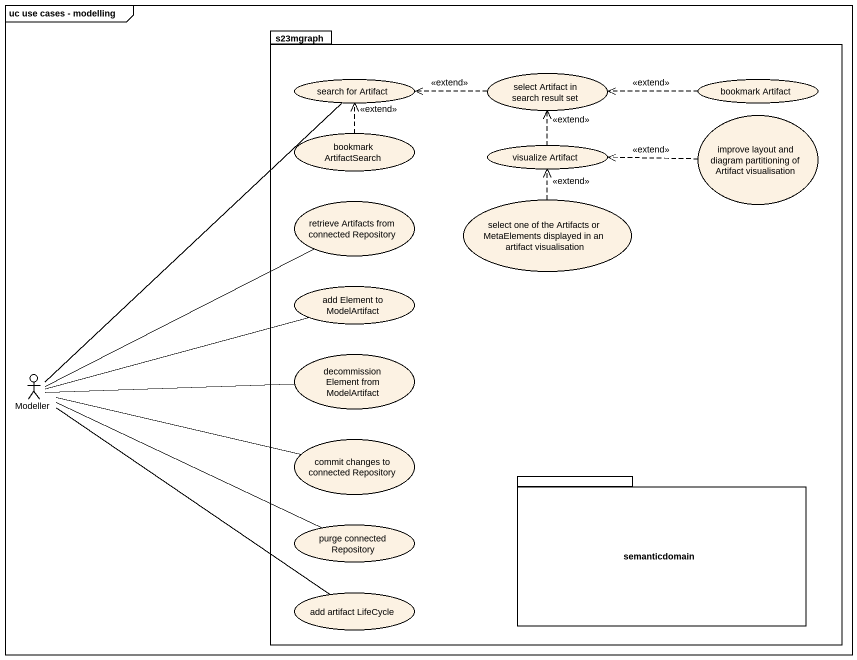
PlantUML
@startuml
mainframe uc use cases - modelling
package s23mgraph {
  usecase "search for Artifact" as search_for_Artifact
  usecase "select Artifact in search result set" as select_Artifact_in_search
  usecase "bookmark Artifact" as bookmark_Artifact
  usecase "bookmark ArtifactSearch" as bookmark_ArtifactSearch
  usecase "improve layout and diagram partitioning of Artifact visualisation" as improve_layout_and_diagram
  usecase "visualize Artifact" as visualize_Artifact
  usecase "retrieve Artifacts from connected Repository" as retrieve_Artifacts_from
  usecase "select one of the Artifacts or MetaElements displayed in an artifact visualisation" as select_one_of_the_Artifacts
  usecase "add Element to ModelArtifact" as add_Element_to_ModelArtifact
  usecase "decommission Element from ModelArtifact" as decommission_Element_from
  usecase "commit changes to connected Repository" as commit_changes_to_connected
  package semanticdomain {
  }
  usecase "purge connected Repository" as purge_connected_Repository
  usecase "add artifact LifeCycle" as add_artifact_LifeCycle
}
actor Modeller
select_Artifact_in_search .left.> search_for_Artifact : <<extend>>
bookmark_Artifact .left.> select_Artifact_in_search : <<extend>>
bookmark_ArtifactSearch .up.> search_for_Artifact : <<extend>>
improve_layout_and_diagram .left.> visualize_Artifact : <<extend>>
visualize_Artifact .up.> select_Artifact_in_search : <<extend>>
select_one_of_the_Artifacts .up.> visualize_Artifact : <<extend>>
Modeller -up- search_for_Artifact
Modeller -right- retrieve_Artifacts_from
Modeller -right- add_Element_to_ModelArtifact
Modeller -right- decommission_Element_from
Modeller -right- commit_changes_to_connected
Modeller -right- purge_connected_Repository
Modeller -- add_artifact_LifeCycle
@enduml
